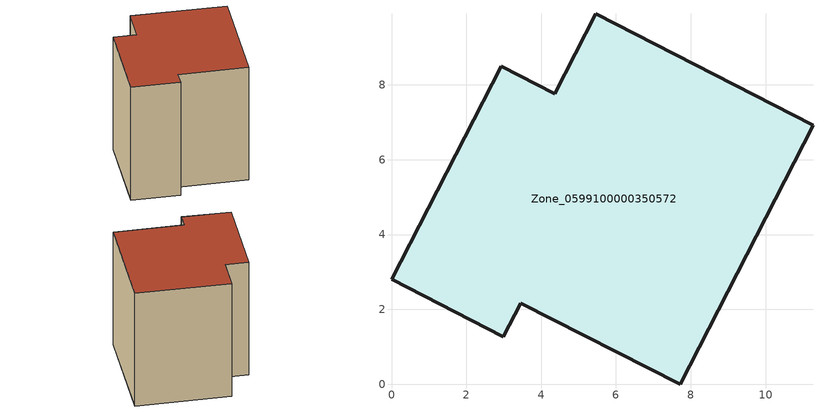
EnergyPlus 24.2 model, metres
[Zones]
Zone_0599100000350572
 floor ground (C_G): 2.99,1.27 0,2.81 2.93,8.5 4.36,7.76 5.46,9.9 11.27,6.92 7.72,0 3.45,2.17 z3.72
 wall outside (C_F): 4.36,7.76 2.93,8.5 0,2.81 2.99,1.27 3.45,2.17 7.72,0 11.27,6.92 5.46,9.9 4.36,7.76 z3.72:12.5
 roof outside (C_R): 11.27,6.92 5.46,9.9 4.36,7.76 2.93,8.5 0,2.81 2.99,1.27 3.45,2.17 7.72,0 z12.5
[BUILDING]
Pand.0599100000350572: North Axis=0; Terrain=City; Loads Convergence Tolerance Value=0.04; Temperature Convergence Tolerance Value=0.4; Solar Distribution=FullExterior; Maximum Number of Warmup Days=25; Minimum Number of Warmup Days=1
[Site:Location]
Rotterdam.The.Hague.AP_ZH_NLD Design_Conditions: Latitude=51.96; Longitude=4.45; Time Zone=1; Elevation=-4.5
[SITE:GROUNDTEMPERATURE:BUILDINGSURFACE]
18, 18, 18, 18, 18, 18, 18, 18, 18, 18, 18, 18
[MATERIAL] Thermal Absorptance=0.9; Solar Absorptance=0.7; Visible Absorptance=0.7
Name | Roughness | Thickness | Conductivity | Density | Specific Heat
G.TI.1992-2005 | MediumSmooth | 0.15 | 0.06 | 540 | 1210
F.TI.1992-2005 | Rough | 0.3 | 0.12 | 1920 | 840
R.TI.1992-2005 | MediumRough | 0.2 | 0.08 | 1500 | 1000
[CONSTRUCTION]
C_G: G.TI.1992-2005
C_F: F.TI.1992-2005
C_R: R.TI.1992-2005
[ZONE]
Zone_0599100000350572: Type=1; Multiplier=1; Ceiling Height=Autocalculate; Volume=Autocalculate; Floor Area=autocalculate; Part of Total Floor Area=Yes
[ZONEINFILTRATION:DESIGNFLOWRATE]
Infil_Zone_0599100000350572: Zone or ZoneList or Space or SpaceList=Zone_0599100000350572; Schedule=AlwaysOn; Design Flow Rate Calculation Method=Flow/Area; Flow Rate per Floor Area=0.0015; Constant Term Coefficient=1; Temperature Term Coefficient=0; Velocity Term Coefficient=0; Velocity Squared Term Coefficient=0
[HVACTEMPLATE:ZONE:IDEALLOADSAIRSYSTEM]
Zone_0599100000350572: Maximum Heating Supply Air Temperature=50; Minimum Cooling Supply Air Temperature=13; Maximum Heating Supply Air Humidity Ratio=0.0156; Minimum Cooling Supply Air Humidity Ratio=0.0077; Heating Limit=NoLimit; Cooling Limit=NoLimit; Dehumidification Control Type=ConstantSensibleHeatRatio; Cooling Sensible Heat Ratio=0.7; Dehumidification Setpoint=60; Humidification Control Type=None; Humidification Setpoint=30; Outdoor Air Method=None; Outdoor Air Flow Rate per Person=0.00944; Outdoor Air Flow Rate per Zone Floor Area=0; Outdoor Air Flow Rate per Zone=0; Demand Controlled Ventilation Type=None; Outdoor Air Economizer Type=NoEconomizer; Heat Recovery Type=None; Sensible Heat Recovery Effectiveness=0.7; Latent Heat Recovery Effectiveness=0.65
[ZONECONTROL:THERMOSTAT]
ThermostatControl_Zone_0599100000350572: Zone or ZoneList=Zone_0599100000350572; Control Type Schedule=DualSetpointControlType; Control 1=Thermostat_Zone_0599100000350572; Temperature Difference Between Cutout And Setpoint=0
[THERMOSTATSETPOINT:DUALSETPOINT]
Thermostat_Zone_0599100000350572: Heating Setpoint Temperature Schedule=HeatingSetpoint_Zone_0599100000350572; Cooling Setpoint Temperature Schedule=CoolingSetpoint_Zone_0599100000350572
[SCHEDULE:COMPACT]
HeatingSetpoint_Zone_0599100000350572: Through: 12/31, For: AllDays, Until: 24:00, 21
CoolingSetpoint_Zone_0599100000350572: Through: 12/31, For: AllDays, Until: 24:00, 24
DualSetpointControlType: Through: 12/31, For: AllDays, Until: 24:00, 4
AlwaysOn: Through: 12/31, For: AllDays, Until: 24:00, 1
